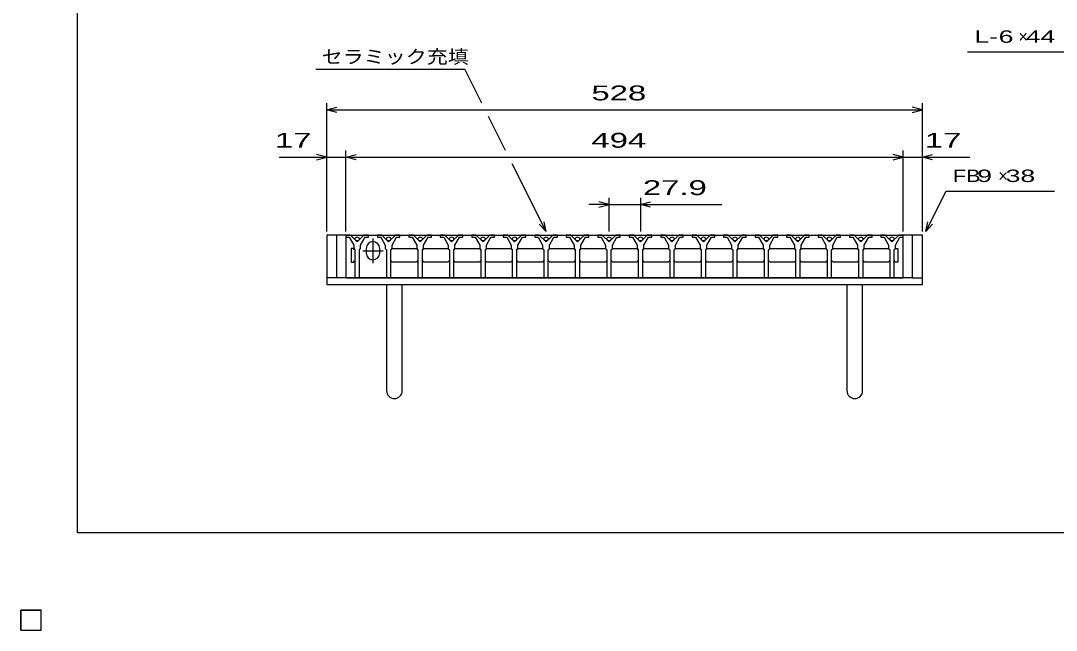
# Model space of a CAD drawing. Units: millimetres, scale not verified. Extents: x -1092 to 1034, y -771 to 635.
# Drawn here: x -1092 to -174, y -771 to -230 of the extents above; entities that cross this region are included whole.
import ezdxf
from ezdxf.enums import TextEntityAlignment as Align

# ---------------------------------------------------------------- set-up
doc = ezdxf.new("R2010")
doc.units = ezdxf.units.MM
doc.header["$LTSCALE"] = 6
for name, color, linetype, lineweight in [('0_2', 150, 'Continuous', 25), ('16', 3, 'Continuous', 25), ('19', 6, 'Continuous', 25), ('22', 2, 'Continuous', 25)]:
    doc.layers.add(name, color=color, linetype=linetype, lineweight=lineweight)
doc.styles.add('ベクトル', font='')
doc.styles.get('ベクトル').set_extended_font_data('ベクトル')

msp = doc.modelspace()

# ---------------------------------------------------------------- linework, layer by layer
at = {"layer": '0_2'}
for p, q in [((-1041.6, -684.6), (-1041.6, 635.4)), ((1034.4, -684.6), (-1041.6, -684.6))]:
    msp.add_line(p, q, dxfattribs=at)
at = {"layer": '16'}
for p, q in [((-803.8, -420.4), (-803.8, -422.4)), ((-799.8, -420.4), (-803.8, -420.4)), ((-803.8, -420.4), (-309.8, -420.4)), ((-803.8, -420.4), (-803.8, -458.4)), ((-793.8, -426.4), (-799.8, -420.4)), ((-787.8, -420.4), (-793.8, -426.4)), ((-783.8, -420.4), (-787.8, -420.4)), ((-783.8, -422.4), (-783.8, -420.4)), ((-775.9, -420.4), (-775.9, -422.4)), ((-771.9, -420.4), (-775.9, -420.4)), ((-765.9, -426.4), (-771.9, -420.4)), ((-759.9, -420.4), (-765.9, -426.4)), ((-755.9, -420.4), (-759.9, -420.4)), ((-755.9, -422.4), (-755.9, -420.4)), ((-748, -420.4), (-748, -422.4)), ((-744, -420.4), (-748, -420.4)), ((-738, -426.4), (-744, -420.4)), ((-732, -420.4), (-738, -426.4)), ((-728, -420.4), (-732, -420.4)), ((-728, -422.4), (-728, -420.4)), ((-720.1, -420.4), (-720.1, -422.4)), ((-716.1, -420.4), (-720.1, -420.4)), ((-710.1, -426.4), (-716.1, -420.4)), ((-704.1, -420.4), (-710.1, -426.4)), ((-700.1, -420.4), (-704.1, -420.4)), ((-700.1, -422.4), (-700.1, -420.4)), ((-692.2, -420.4), (-692.2, -422.4)), ((-688.2, -420.4), (-692.2, -420.4)), ((-682.2, -426.4), (-688.2, -420.4)), ((-676.2, -420.4), (-682.2, -426.4)), ((-672.2, -420.4), (-676.2, -420.4)), ((-672.2, -422.4), (-672.2, -420.4)), ((-664.3, -420.4), (-664.3, -422.4)), ((-660.3, -420.4), (-664.3, -420.4)), ((-654.3, -426.4), (-660.3, -420.4)), ((-648.3, -420.4), (-654.3, -426.4)), ((-644.3, -420.4), (-648.3, -420.4)), ((-644.3, -422.4), (-644.3, -420.4)), ((-636.4, -420.4), (-636.4, -422.4)), ((-632.4, -420.4), (-636.4, -420.4)), ((-626.4, -426.4), (-632.4, -420.4)), ((-620.4, -420.4), (-626.4, -426.4)), ((-616.4, -420.4), (-620.4, -420.4)), ((-616.4, -422.4), (-616.4, -420.4)), ((-608.5, -420.4), (-608.5, -422.4)), ((-604.5, -420.4), (-608.5, -420.4)), ((-598.5, -426.4), (-604.5, -420.4)), ((-592.5, -420.4), (-598.5, -426.4)), ((-588.5, -420.4), (-592.5, -420.4)), ((-588.5, -422.4), (-588.5, -420.4)), ((-580.6, -420.4), (-580.6, -422.4)), ((-576.6, -420.4), (-580.6, -420.4)), ((-570.6, -426.4), (-576.6, -420.4)), ((-564.6, -420.4), (-570.6, -426.4)), ((-560.6, -420.4), (-564.6, -420.4)), ((-560.6, -422.4), (-560.6, -420.4)), ((-552.7, -420.4), (-552.7, -422.4)), ((-548.7, -420.4), (-552.7, -420.4)), ((-542.7, -426.4), (-548.7, -420.4)), ((-536.7, -420.4), (-542.7, -426.4)), ((-532.7, -420.4), (-536.7, -420.4)), ((-532.7, -422.4), (-532.7, -420.4)), ((-524.8, -420.4), (-524.8, -422.4)), ((-520.8, -420.4), (-524.8, -420.4)), ((-514.8, -426.4), (-520.8, -420.4)), ((-508.8, -420.4), (-514.8, -426.4)), ((-504.8, -420.4), (-508.8, -420.4)), ((-504.8, -422.4), (-504.8, -420.4)), ((-496.9, -420.4), (-496.9, -422.4)), ((-492.9, -420.4), (-496.9, -420.4)), ((-486.9, -426.4), (-492.9, -420.4)), ((-480.9, -420.4), (-486.9, -426.4)), ((-476.9, -420.4), (-480.9, -420.4)), ((-476.9, -422.4), (-476.9, -420.4)), ((-469, -420.4), (-469, -422.4)), ((-465, -420.4), (-469, -420.4)), ((-459, -426.4), (-465, -420.4)), ((-453, -420.4), (-459, -426.4)), ((-449, -420.4), (-453, -420.4)), ((-449, -422.4), (-449, -420.4)), ((-441.1, -420.4), (-441.1, -422.4)), ((-437.1, -420.4), (-441.1, -420.4)), ((-431.1, -426.4), (-437.1, -420.4)), ((-425.1, -420.4), (-431.1, -426.4)), ((-421.1, -420.4), (-425.1, -420.4)), ((-421.1, -422.4), (-421.1, -420.4)), ((-413.2, -420.4), (-413.2, -422.4)), ((-409.2, -420.4), (-413.2, -420.4)), ((-403.2, -426.4), (-409.2, -420.4)), ((-397.2, -420.4), (-403.2, -426.4)), ((-393.2, -420.4), (-397.2, -420.4)), ((-393.2, -422.4), (-393.2, -420.4)), ((-385.3, -420.4), (-385.3, -422.4)), ((-381.3, -420.4), (-385.3, -420.4)), ((-375.3, -426.4), (-381.3, -420.4)), ((-369.3, -420.4), (-375.3, -426.4)), ((-365.3, -420.4), (-369.3, -420.4)), ((-365.3, -422.4), (-365.3, -420.4)), ((-357.4, -420.4), (-357.4, -422.4)), ((-353.4, -420.4), (-357.4, -420.4)), ((-347.4, -426.4), (-353.4, -420.4)), ((-341.4, -420.4), (-347.4, -426.4)), ((-337.4, -420.4), (-341.4, -420.4)), ((-337.4, -422.4), (-337.4, -420.4)), ((-329.8, -420.4), (-329.8, -422.4)), ((-325.8, -420.4), (-329.8, -420.4)), ((-319.8, -426.4), (-325.8, -420.4)), ((-313.8, -420.4), (-319.8, -426.4)), ((-309.8, -420.4), (-313.8, -420.4)), ((-309.8, -422.4), (-309.8, -420.4)), ((-309.8, -458.4), (-309.8, -420.4)), ((-803.8, -422.4), (-800.8, -422.4)), ((-800.8, -422.4), (-796.8, -429.4)), ((-796.8, -429.4), (-796.8, -432.4)), ((-790.8, -429.4), (-786.8, -422.4)), ((-790.8, -432.4), (-790.8, -429.4)), ((-786.8, -422.4), (-783.8, -422.4)), ((-779.85, -423.4), (-779.85, -445.4)), ((-775.9, -422.4), (-772.9, -422.4)), ((-772.9, -422.4), (-768.9, -429.4)), ((-768.9, -429.4), (-768.9, -432.4)), ((-762.9, -429.4), (-758.9, -422.4)), ((-762.9, -432.4), (-762.9, -429.4)), ((-758.9, -422.4), (-755.9, -422.4)), ((-748, -422.4), (-745, -422.4)), ((-745, -422.4), (-741, -429.4)), ((-741, -429.4), (-741, -432.4)), ((-735, -429.4), (-731, -422.4)), ((-735, -432.4), (-735, -429.4)), ((-731, -422.4), (-728, -422.4)), ((-720.1, -422.4), (-717.1, -422.4)), ((-717.1, -422.4), (-713.1, -429.4)), ((-713.1, -429.4), (-713.1, -432.4)), ((-707.1, -429.4), (-703.1, -422.4)), ((-707.1, -432.4), (-707.1, -429.4)), ((-703.1, -422.4), (-700.1, -422.4)), ((-692.2, -422.4), (-689.2, -422.4)), ((-689.2, -422.4), (-685.2, -429.4)), ((-685.2, -429.4), (-685.2, -432.4)), ((-679.2, -429.4), (-675.2, -422.4)), ((-679.2, -432.4), (-679.2, -429.4)), ((-675.2, -422.4), (-672.2, -422.4)), ((-664.3, -422.4), (-661.3, -422.4)), ((-661.3, -422.4), (-657.3, -429.4)), ((-657.3, -429.4), (-657.3, -432.4)), ((-651.3, -429.4), (-647.3, -422.4)), ((-651.3, -432.4), (-651.3, -429.4)), ((-647.3, -422.4), (-644.3, -422.4)), ((-636.4, -422.4), (-633.4, -422.4)), ((-633.4, -422.4), (-629.4, -429.4)), ((-629.4, -429.4), (-629.4, -432.4)), ((-623.4, -429.4), (-619.4, -422.4)), ((-623.4, -432.4), (-623.4, -429.4)), ((-619.4, -422.4), (-616.4, -422.4)), ((-608.5, -422.4), (-605.5, -422.4)), ((-605.5, -422.4), (-601.5, -429.4)), ((-601.5, -429.4), (-601.5, -432.4)), ((-595.5, -429.4), (-591.5, -422.4)), ((-595.5, -432.4), (-595.5, -429.4)), ((-591.5, -422.4), (-588.5, -422.4)), ((-580.6, -422.4), (-577.6, -422.4)), ((-577.6, -422.4), (-573.6, -429.4)), ((-573.6, -429.4), (-573.6, -432.4)), ((-567.6, -429.4), (-563.6, -422.4)), ((-567.6, -432.4), (-567.6, -429.4)), ((-563.6, -422.4), (-560.6, -422.4)), ((-552.7, -422.4), (-549.7, -422.4)), ((-549.7, -422.4), (-545.7, -429.4)), ((-545.7, -429.4), (-545.7, -432.4)), ((-539.7, -429.4), (-535.7, -422.4)), ((-539.7, -432.4), (-539.7, -429.4)), ((-535.7, -422.4), (-532.7, -422.4)), ((-524.8, -422.4), (-521.8, -422.4)), ((-521.8, -422.4), (-517.8, -429.4)), ((-517.8, -429.4), (-517.8, -432.4)), ((-511.8, -429.4), (-507.8, -422.4)), ((-511.8, -432.4), (-511.8, -429.4)), ((-507.8, -422.4), (-504.8, -422.4)), ((-496.9, -422.4), (-493.9, -422.4)), ((-493.9, -422.4), (-489.9, -429.4)), ((-489.9, -429.4), (-489.9, -432.4)), ((-483.9, -429.4), (-479.9, -422.4)), ((-483.9, -432.4), (-483.9, -429.4)), ((-479.9, -422.4), (-476.9, -422.4)), ((-469, -422.4), (-466, -422.4)), ((-466, -422.4), (-462, -429.4)), ((-462, -429.4), (-462, -432.4)), ((-456, -429.4), (-452, -422.4)), ((-456, -432.4), (-456, -429.4)), ((-452, -422.4), (-449, -422.4)), ((-441.1, -422.4), (-438.1, -422.4)), ((-438.1, -422.4), (-434.1, -429.4)), ((-434.1, -429.4), (-434.1, -432.4)), ((-428.1, -429.4), (-424.1, -422.4)), ((-428.1, -432.4), (-428.1, -429.4)), ((-424.1, -422.4), (-421.1, -422.4)), ((-413.2, -422.4), (-410.2, -422.4)), ((-410.2, -422.4), (-406.2, -429.4)), ((-406.2, -429.4), (-406.2, -432.4)), ((-400.2, -429.4), (-396.2, -422.4)), ((-400.2, -432.4), (-400.2, -429.4)), ((-396.2, -422.4), (-393.2, -422.4)), ((-385.3, -422.4), (-382.3, -422.4)), ((-382.3, -422.4), (-378.3, -429.4)), ((-378.3, -429.4), (-378.3, -432.4)), ((-372.3, -429.4), (-368.3, -422.4)), ((-372.3, -432.4), (-372.3, -429.4)), ((-368.3, -422.4), (-365.3, -422.4)), ((-357.4, -422.4), (-354.4, -422.4)), ((-354.4, -422.4), (-350.4, -429.4)), ((-350.4, -429.4), (-350.4, -432.4)), ((-344.4, -429.4), (-340.4, -422.4)), ((-344.4, -432.4), (-344.4, -429.4)), ((-340.4, -422.4), (-337.4, -422.4)), ((-329.8, -422.4), (-326.8, -422.4)), ((-326.8, -422.4), (-322.8, -429.4)), ((-322.8, -429.4), (-322.8, -432.4)), ((-316.8, -429.4), (-312.8, -422.4)), ((-316.8, -432.4), (-316.8, -429.4)), ((-312.8, -422.4), (-309.8, -422.4)), ((-797.05, -432.4), (-799.05, -432.4)), ((-799.05, -432.4), (-799.05, -444.4)), ((-796.05, -433.4), (-797.05, -432.4)), ((-796.8, -432.4), (-795.8, -433.4)), ((-795.8, -433.4), (-795.8, -458.4)), ((-791.8, -433.4), (-790.8, -432.4)), ((-791.8, -458.4), (-791.8, -433.4)), ((-788.85, -434.4), (-770.85, -434.4)), ((-785.85, -432.4), (-785.85, -436.4)), ((-773.85, -436.4), (-773.85, -432.4)), ((-768.9, -432.4), (-767.9, -433.4)), ((-767.9, -433.4), (-767.9, -458.4)), ((-763.9, -433.4), (-762.9, -432.4)), ((-763.9, -458.4), (-763.9, -433.4)), ((-763.65, -433.4), (-762.65, -432.4)), ((-762.65, -432.4), (-741.25, -432.4)), ((-741.25, -432.4), (-740.25, -433.4)), ((-741, -432.4), (-740, -433.4)), ((-740, -433.4), (-740, -458.4)), ((-736, -433.4), (-735, -432.4)), ((-736, -458.4), (-736, -433.4)), ((-735.75, -433.4), (-734.75, -432.4)), ((-734.75, -432.4), (-713.35, -432.4)), ((-713.35, -432.4), (-712.35, -433.4)), ((-713.1, -432.4), (-712.1, -433.4)), ((-712.1, -433.4), (-712.1, -458.4)), ((-708.1, -433.4), (-707.1, -432.4)), ((-708.1, -458.4), (-708.1, -433.4)), ((-707.85, -433.4), (-706.85, -432.4)), ((-706.85, -432.4), (-685.45, -432.4)), ((-685.45, -432.4), (-684.45, -433.4)), ((-685.2, -432.4), (-684.2, -433.4)), ((-684.2, -433.4), (-684.2, -458.4)), ((-680.2, -433.4), (-679.2, -432.4)), ((-680.2, -458.4), (-680.2, -433.4)), ((-679.95, -433.4), (-678.95, -432.4)), ((-678.95, -432.4), (-657.55, -432.4)), ((-657.55, -432.4), (-656.55, -433.4)), ((-657.3, -432.4), (-656.3, -433.4)), ((-656.3, -433.4), (-656.3, -458.4)), ((-652.3, -433.4), (-651.3, -432.4)), ((-652.3, -458.4), (-652.3, -433.4)), ((-652.05, -433.4), (-651.05, -432.4)), ((-651.05, -432.4), (-629.65, -432.4)), ((-629.65, -432.4), (-628.65, -433.4)), ((-629.4, -432.4), (-628.4, -433.4)), ((-628.4, -433.4), (-628.4, -458.4)), ((-624.4, -433.4), (-623.4, -432.4)), ((-624.4, -458.4), (-624.4, -433.4)), ((-624.15, -433.4), (-623.15, -432.4)), ((-623.15, -432.4), (-601.75, -432.4)), ((-601.75, -432.4), (-600.75, -433.4)), ((-601.5, -432.4), (-600.5, -433.4)), ((-600.5, -433.4), (-600.5, -458.4)), ((-596.5, -433.4), (-595.5, -432.4)), ((-596.5, -458.4), (-596.5, -433.4)), ((-596.25, -433.4), (-595.25, -432.4)), ((-595.25, -432.4), (-573.85, -432.4)), ((-573.85, -432.4), (-572.85, -433.4)), ((-573.6, -432.4), (-572.6, -433.4)), ((-572.6, -433.4), (-572.6, -458.4)), ((-568.6, -433.4), (-567.6, -432.4)), ((-568.6, -458.4), (-568.6, -433.4)), ((-568.35, -433.4), (-567.35, -432.4)), ((-567.35, -432.4), (-545.95, -432.4)), ((-545.95, -432.4), (-544.95, -433.4)), ((-545.7, -432.4), (-544.7, -433.4)), ((-544.7, -433.4), (-544.7, -458.4)), ((-540.7, -433.4), (-539.7, -432.4)), ((-540.7, -458.4), (-540.7, -433.4)), ((-540.45, -433.4), (-539.45, -432.4)), ((-539.45, -432.4), (-518.05, -432.4)), ((-518.05, -432.4), (-517.05, -433.4)), ((-517.8, -432.4), (-516.8, -433.4)), ((-516.8, -433.4), (-516.8, -458.4)), ((-512.8, -433.4), (-511.8, -432.4)), ((-512.8, -458.4), (-512.8, -433.4)), ((-512.55, -433.4), (-511.55, -432.4)), ((-511.55, -432.4), (-490.15, -432.4)), ((-490.15, -432.4), (-489.15, -433.4)), ((-489.9, -432.4), (-488.9, -433.4)), ((-488.9, -433.4), (-488.9, -458.4)), ((-484.9, -433.4), (-483.9, -432.4)), ((-484.9, -458.4), (-484.9, -433.4)), ((-484.65, -433.4), (-483.65, -432.4)), ((-483.65, -432.4), (-462.25, -432.4)), ((-462.25, -432.4), (-461.25, -433.4)), ((-462, -432.4), (-461, -433.4)), ((-461, -433.4), (-461, -458.4)), ((-457, -433.4), (-456, -432.4)), ((-457, -458.4), (-457, -433.4)), ((-456.75, -433.4), (-455.75, -432.4)), ((-455.75, -432.4), (-434.35, -432.4)), ((-434.35, -432.4), (-433.35, -433.4)), ((-434.1, -432.4), (-433.1, -433.4)), ((-433.1, -433.4), (-433.1, -458.4)), ((-429.1, -433.4), (-428.1, -432.4)), ((-429.1, -458.4), (-429.1, -433.4)), ((-428.85, -433.4), (-427.85, -432.4)), ((-427.85, -432.4), (-406.45, -432.4)), ((-406.45, -432.4), (-405.45, -433.4)), ((-406.2, -432.4), (-405.2, -433.4)), ((-405.2, -433.4), (-405.2, -458.4)), ((-401.2, -433.4), (-400.2, -432.4)), ((-401.2, -458.4), (-401.2, -433.4)), ((-400.95, -433.4), (-399.95, -432.4)), ((-399.95, -432.4), (-378.55, -432.4)), ((-378.55, -432.4), (-377.55, -433.4)), ((-378.3, -432.4), (-377.3, -433.4)), ((-377.3, -433.4), (-377.3, -458.4)), ((-373.3, -433.4), (-372.3, -432.4)), ((-373.3, -458.4), (-373.3, -433.4)), ((-373.05, -433.4), (-372.05, -432.4)), ((-372.05, -432.4), (-350.65, -432.4)), ((-350.65, -432.4), (-349.65, -433.4)), ((-350.4, -432.4), (-349.4, -433.4)), ((-349.4, -433.4), (-349.4, -458.4)), ((-345.4, -433.4), (-344.4, -432.4)), ((-345.4, -458.4), (-345.4, -433.4)), ((-345.15, -433.4), (-344.15, -432.4)), ((-344.15, -432.4), (-323.05, -432.4)), ((-323.05, -432.4), (-322.05, -433.4)), ((-322.8, -432.4), (-321.8, -433.4)), ((-321.8, -433.4), (-321.8, -458.4)), ((-317.8, -433.4), (-316.8, -432.4)), ((-317.8, -458.4), (-317.8, -433.4)), ((-317.55, -433.4), (-316.55, -432.4)), ((-316.55, -432.4), (-314.55, -432.4)), ((-314.55, -432.4), (-314.55, -444.4)), ((-799.05, -444.4), (-797.05, -444.4)), ((-797.05, -444.4), (-796.05, -443.4)), ((-762.65, -444.4), (-763.65, -443.4)), ((-741.25, -444.4), (-762.65, -444.4)), ((-740.25, -443.4), (-741.25, -444.4)), ((-734.75, -444.4), (-735.75, -443.4)), ((-713.35, -444.4), (-734.75, -444.4)), ((-712.35, -443.4), (-713.35, -444.4)), ((-706.85, -444.4), (-707.85, -443.4)), ((-685.45, -444.4), (-706.85, -444.4)), ((-684.45, -443.4), (-685.45, -444.4)), ((-678.95, -444.4), (-679.95, -443.4)), ((-657.55, -444.4), (-678.95, -444.4)), ((-656.55, -443.4), (-657.55, -444.4)), ((-651.05, -444.4), (-652.05, -443.4)), ((-629.65, -444.4), (-651.05, -444.4)), ((-628.65, -443.4), (-629.65, -444.4)), ((-623.15, -444.4), (-624.15, -443.4)), ((-601.75, -444.4), (-623.15, -444.4)), ((-600.75, -443.4), (-601.75, -444.4)), ((-595.25, -444.4), (-596.25, -443.4)), ((-573.85, -444.4), (-595.25, -444.4)), ((-572.85, -443.4), (-573.85, -444.4)), ((-567.35, -444.4), (-568.35, -443.4)), ((-545.95, -444.4), (-567.35, -444.4)), ((-544.95, -443.4), (-545.95, -444.4)), ((-539.45, -444.4), (-540.45, -443.4)), ((-518.05, -444.4), (-539.45, -444.4)), ((-517.05, -443.4), (-518.05, -444.4)), ((-511.55, -444.4), (-512.55, -443.4)), ((-490.15, -444.4), (-511.55, -444.4)), ((-489.15, -443.4), (-490.15, -444.4)), ((-483.65, -444.4), (-484.65, -443.4)), ((-462.25, -444.4), (-483.65, -444.4)), ((-461.25, -443.4), (-462.25, -444.4)), ((-455.75, -444.4), (-456.75, -443.4)), ((-434.35, -444.4), (-455.75, -444.4)), ((-433.35, -443.4), (-434.35, -444.4)), ((-427.85, -444.4), (-428.85, -443.4)), ((-406.45, -444.4), (-427.85, -444.4)), ((-405.45, -443.4), (-406.45, -444.4)), ((-399.95, -444.4), (-400.95, -443.4)), ((-378.55, -444.4), (-399.95, -444.4)), ((-377.55, -443.4), (-378.55, -444.4)), ((-372.05, -444.4), (-373.05, -443.4)), ((-350.65, -444.4), (-372.05, -444.4)), ((-349.65, -443.4), (-350.65, -444.4)), ((-344.15, -444.4), (-345.15, -443.4)), ((-323.05, -444.4), (-344.15, -444.4)), ((-322.05, -443.4), (-323.05, -444.4)), ((-316.55, -444.4), (-317.55, -443.4)), ((-314.55, -444.4), (-316.55, -444.4)), ((-803.8, -458.4), (-309.8, -458.4)), ((-795.8, -458.4), (-791.8, -458.4)), ((-767.9, -458.4), (-763.9, -458.4)), ((-740, -458.4), (-736, -458.4)), ((-712.1, -458.4), (-708.1, -458.4)), ((-684.2, -458.4), (-680.2, -458.4)), ((-656.3, -458.4), (-652.3, -458.4)), ((-628.4, -458.4), (-624.4, -458.4)), ((-600.5, -458.4), (-596.5, -458.4)), ((-572.6, -458.4), (-568.6, -458.4)), ((-544.7, -458.4), (-540.7, -458.4)), ((-516.8, -458.4), (-512.8, -458.4)), ((-488.9, -458.4), (-484.9, -458.4)), ((-461, -458.4), (-457, -458.4)), ((-433.1, -458.4), (-429.1, -458.4)), ((-405.2, -458.4), (-401.2, -458.4)), ((-377.3, -458.4), (-373.3, -458.4)), ((-349.4, -458.4), (-345.4, -458.4)), ((-321.8, -458.4), (-317.8, -458.4)), ((-1092, -753), (-1074, -753)), ((-1092, -771), (-1092, -753)), ((-1092, -753), (-1074, -753)), ((-1092, -771), (-1092, -753)), ((-1092, -753), (-1074, -753)), ((-1092, -771), (-1092, -753)), ((-1092, -753), (-1074, -753)), ((-1092, -771), (-1092, -753)), ((-1092, -753), (-1074, -753)), ((-1092, -771), (-1092, -753)), ((-1074, -771), (-1074, -753)), ((-1074, -771), (-1074, -753)), ((-1074, -771), (-1074, -753)), ((-1074, -771), (-1074, -753)), ((-1074, -771), (-1074, -753)), ((-1092, -771), (-1074, -771)), ((-1092, -771), (-1074, -771)), ((-1092, -771), (-1074, -771)), ((-1092, -771), (-1074, -771)), ((-1092, -771), (-1074, -771))]:
    msp.add_line(p, q, dxfattribs=at)
for centre in [(-793.8, -423.9), (-765.9, -423.9), (-738, -423.9), (-710.1, -423.9), (-682.2, -423.9), (-654.3, -423.9), (-626.4, -423.9), (-598.5, -423.9), (-570.6, -423.9), (-542.7, -423.9), (-514.8, -423.9), (-486.9, -423.9), (-459, -423.9), (-431.1, -423.9), (-403.2, -423.9), (-375.3, -423.9), (-347.4, -423.9), (-319.8, -423.9)]:
    msp.add_circle(centre, 1.8, dxfattribs=at)
for centre, start, end in [((-779.85, -432.4), 0, 180), ((-779.85, -436.4), 180, 0)]:
    msp.add_arc(centre, 6, start, end, dxfattribs=at)
at = {"layer": '19'}
for p, q in [((-803.8, -420.4), (-820.8, -420.4)), ((-820.8, -420.4), (-820.8, -464.4)), ((-811.8, -458.4), (-811.8, -420.4)), ((-292.8, -420.4), (-309.8, -420.4)), ((-301.8, -420.4), (-301.8, -458.4)), ((-292.8, -464.4), (-292.8, -420.4)), ((-811.8, -458.4), (-820.8, -458.4)), ((-301.8, -458.4), (-811.8, -458.4)), ((-301.8, -458.4), (-292.8, -458.4)), ((-820.8, -464.4), (-292.8, -464.4)), ((-767.8, -464.4), (-767.8, -558.4)), ((-753.8, -558.4), (-753.8, -464.4)), ((-359.8, -464.4), (-359.8, -558.4)), ((-345.8, -558.4), (-345.8, -464.4))]:
    msp.add_line(p, q, dxfattribs=at)
for centre in [(-760.8, -558.4), (-352.8, -558.4)]:
    msp.add_arc(centre, 7, 180, 0, dxfattribs=at)
at = {"layer": '22', "color": 4}
for p, q in [((-252.8, -257.9), (-132.8, -257.9)), ((-830.4, -273.4), (-698.4, -273.4)), ((-683.4, -303.4), (-698.4, -273.4)), ((-820.8, -417.4), (-820.8, -303.4)), ((-820.8, -309.4), (-811.8, -307)), ((-811.8, -311.8), (-820.8, -309.4)), ((-820.8, -309.4), (-292.8, -309.4)), ((-292.8, -309.4), (-301.8, -307)), ((-301.8, -311.8), (-292.8, -309.4)), ((-292.8, -417.4), (-292.8, -303.4)), ((-662.4, -345.4), (-677.4, -315.4)), ((-820.8, -417.4), (-820.8, -345.4)), ((-803.8, -417.4), (-803.8, -345.4)), ((-309.8, -417.4), (-309.8, -345.4)), ((-292.8, -417.4), (-292.8, -345.4)), ((-862.8, -351.4), (-820.8, -351.4)), ((-820.8, -351.4), (-829.8, -349)), ((-829.8, -353.8), (-820.8, -351.4)), ((-820.8, -351.4), (-803.8, -351.4)), ((-803.8, -351.4), (-794.8, -349)), ((-794.8, -353.8), (-803.8, -351.4)), ((-803.8, -351.4), (-309.8, -351.4)), ((-626.4, -417.4), (-656.4, -357.4)), ((-309.8, -351.4), (-318.8, -349)), ((-318.8, -353.8), (-309.8, -351.4)), ((-309.8, -351.4), (-292.8, -351.4)), ((-292.8, -351.4), (-283.8, -349)), ((-283.8, -353.8), (-292.8, -351.4)), ((-292.8, -351.4), (-250.8, -351.4)), ((-289.8, -417.4), (-271.8, -381.4)), ((-271.8, -381.4), (-175.8, -381.4)), ((-570.6, -393.4), (-588.6, -393.4)), ((-570.6, -393.4), (-579.6, -391)), ((-579.6, -395.8), (-570.6, -393.4)), ((-570.6, -417.4), (-570.6, -387.4)), ((-570.6, -393.4), (-542.7, -393.4)), ((-542.7, -387.4), (-542.7, -417.4)), ((-542.7, -393.4), (-533.7, -391)), ((-533.7, -395.8), (-542.7, -393.4)), ((-542.7, -393.4), (-470.7, -393.4)), ((-626.4, -417.4), (-632.4, -410.8)), ((-626.4, -417.4), (-628.2, -408.64)), ((-289.8, -417.4), (-288, -408.64)), ((-289.8, -417.4), (-283.8, -410.8)), ((-1074, -753), (-1092, -753)), ((-1092, -753), (-1092, -771)), ((-1074, -753), (-1092, -753)), ((-1092, -753), (-1092, -771)), ((-1074, -753), (-1092, -753)), ((-1092, -753), (-1092, -771)), ((-1074, -771), (-1074, -753)), ((-1074, -771), (-1074, -753)), ((-1074, -771), (-1074, -753)), ((-1092, -771), (-1074, -771)), ((-1092, -771), (-1074, -771)), ((-1092, -771), (-1074, -771))]:
    msp.add_line(p, q, dxfattribs=at)
at = {"layer": '22'}
for p, q in [((-1074, -753), (-1092, -753)), ((-1092, -753), (-1092, -771)), ((-1074, -753), (-1092, -753)), ((-1092, -753), (-1092, -771)), ((-1074, -753), (-1092, -753)), ((-1092, -753), (-1092, -771)), ((-1074, -771), (-1074, -753)), ((-1074, -771), (-1074, -753)), ((-1074, -771), (-1074, -753)), ((-1092, -771), (-1074, -771)), ((-1092, -771), (-1074, -771)), ((-1092, -771), (-1074, -771))]:
    msp.add_line(p, q, dxfattribs=at)

# ---------------------------------------------------------------- texts
at = {"layer": '22', "style": 'ベクトル'}
for s, height, width, p in [('L-', 11, 1.6, (-246.8, -244.4)), (' 6 ', 11, 1.6, (-231.8, -244.4)), (' 44 ', 11, 1.6, (-207.8, -244.4)), ('セラミック充填', 11.88, 1.15, (-825.3, -262.3)), (' 528 ', 13.2, 1.65, (-594.3, -294.4)), (' 17 ', 13.2, 1.65, (-874.8, -336.4)), (' 494 ', 13.2, 1.65, (-594.3, -336.4)), (' 17 ', 13.2, 1.65, (-298.8, -336.4)), ('FB', 11, 1.3, (-265.8, -367.9)), (' 9 ', 11, 1.6, (-250.8, -367.9)), (' 38 ', 11, 1.6, (-225.6, -367.9)), (' 27.9 ', 13.2, 1.65, (-548.7, -378.4))]:
    msp.add_text(s, height=height, dxfattribs=dict(at, width=width)).set_placement(p, align=Align.MIDDLE_LEFT)
for p in [(-207.8, -244.4), (-225.6, -367.9)]:
    msp.add_text('×', height=11, dxfattribs=at).set_placement(p, align=Align.MIDDLE_LEFT)

doc.saveas('drawing.dxf')
